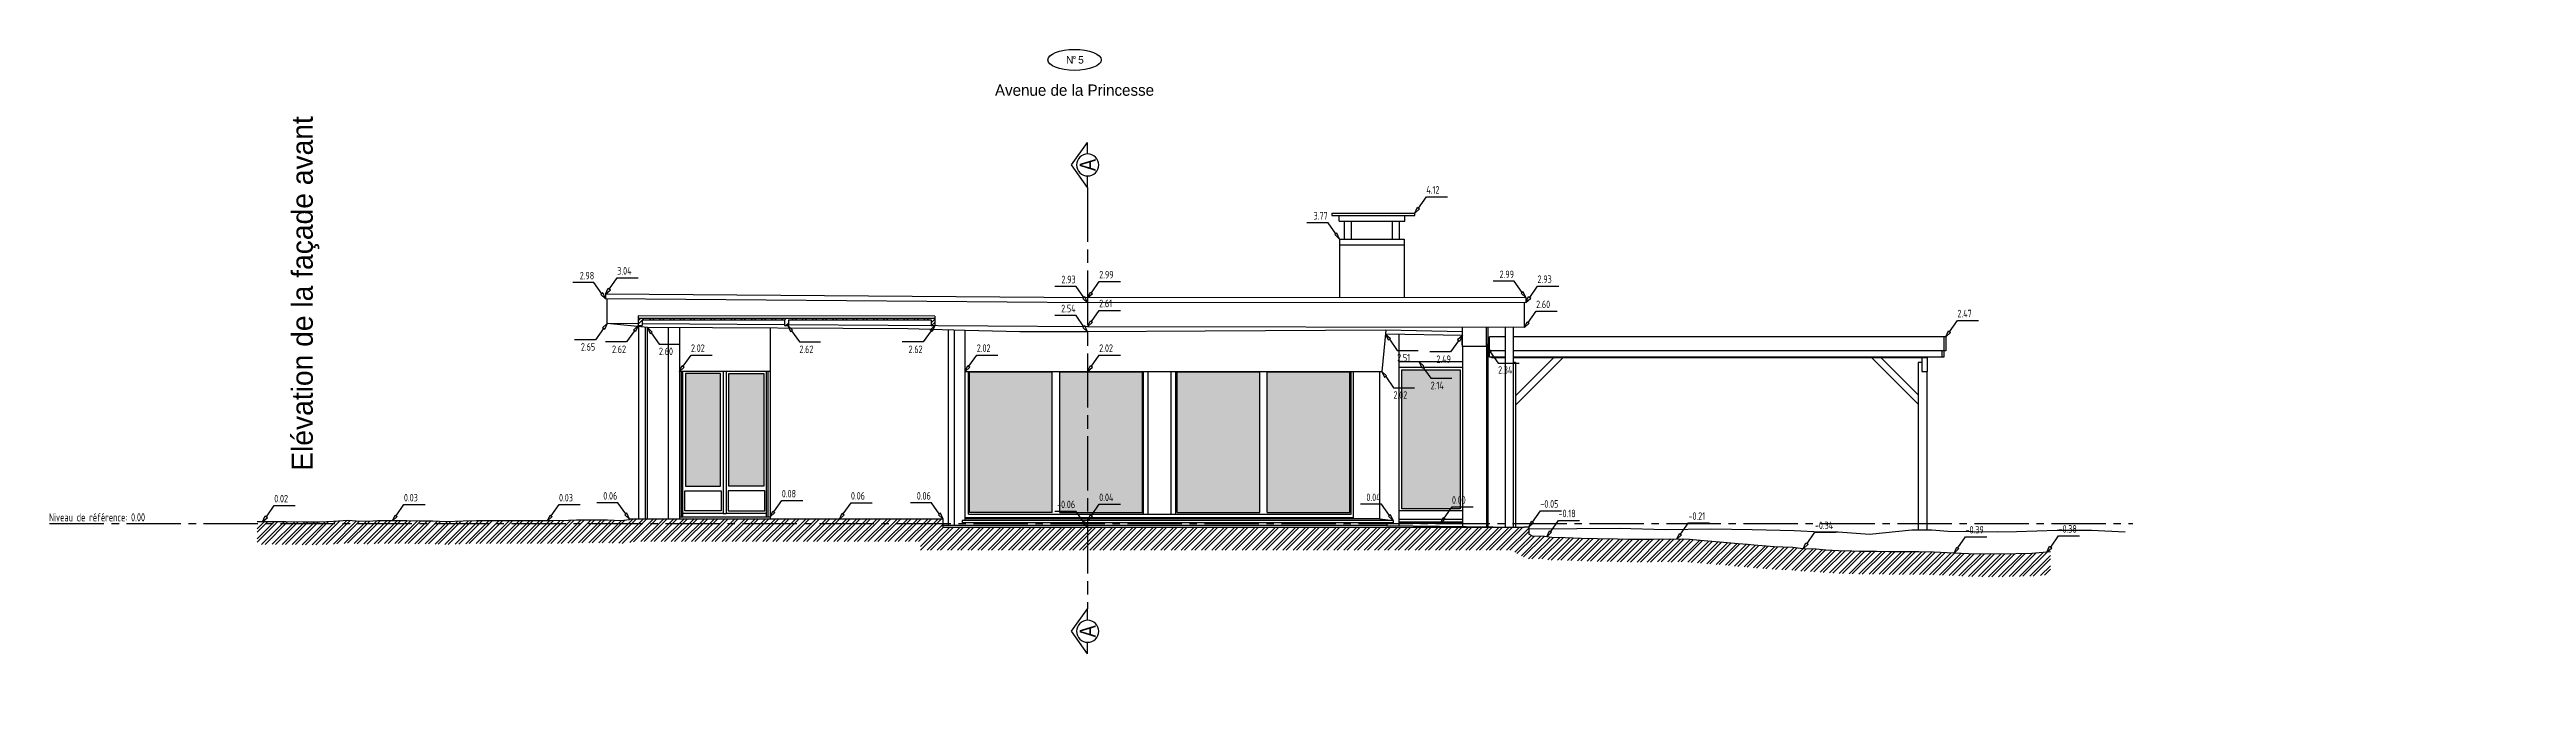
# Model space of a CAD drawing. Header units: metres. Extents: x -173 to 927, y -225 to 260.
# Drawn here: x 674.47 to 707.28, y -2.19 to 6.29 of the extents above; entities that cross this region are included whole.
import ezdxf
from ezdxf.enums import TextEntityAlignment as Align

# ---------------------------------------------------------------- set-up
doc = ezdxf.new("R2010")
doc.units = ezdxf.units.M
doc.header["$LTSCALE"] = 0.01
doc.linetypes.add('ACAD_ISO04W100', pattern=[30, 24, -3, 0, -3])
doc.linetypes.add('ACAD_ISO08W100', pattern=[36, 24, -3, 6, -3])
for name, color, linetype in [('Chassis', 71, 'Continuous'), ('Coupe', 4, 'Continuous'), ('DEP', 170, 'Continuous'), ('Facade', 7, 'Continuous'), ('Hachure fenêtre', 252, 'Continuous'), ('Hachures', 250, 'Continuous'), ('Niveau 0.00', 240, 'ACAD_ISO04W100'), ('Niveaux', 2, 'Continuous'), ('Texte', 7, 'Continuous'), ('Trait de Coupe', 4, 'ACAD_ISO08W100'), ('Vu', 231, 'Continuous')]:
    doc.layers.add(name, color=color, linetype=linetype)
doc.styles.add('Arial', font='arial.ttf')
doc.styles.add('ISO', font='isocp.shx', dxfattribs={"width": 0.8})
doc.styles.add('Legend', font='calibri.ttf')

# ---------------------------------------------------------------- blocks, each defined once
blk = doc.blocks.new('Trait de coupe-fleche')
at = {"layer": 'Trait de Coupe', "linetype": 'Continuous'}
for p, q in [((0, 0.445), (0, 0.598)), ((0.215, 0.299), (0, 0.598)), ((0, 0), (0.215, 0.299)), ((0, 0), (0, 0.153))]:
    blk.add_line(p, q, dxfattribs=at)
blk.add_circle((0, 0.299), 0.146, dxfattribs=at)

msp = doc.modelspace()

# ---------------------------------------------------------------- hatches: boundary and pattern name
at = {"layer": 'Hachure fenêtre'}
h = msp.add_hatch(color=254, dxfattribs=at)
h.dxf.hatch_style = 1
h.set_gradient(color1=(229, 228, 225), one_color=1, tint=1)
h.paths.add_polyline_path([(683.36, 1.987), (682.895, 1.987), (682.895, 0.493), (683.36, 0.493)])
h.paths.add_polyline_path([(683.934, 1.987), (683.469, 1.987), (683.469, 0.493), (683.934, 0.493)])
h = msp.add_hatch(color=254, dxfattribs=at)
h.dxf.hatch_style = 1
h.set_gradient(color1=(229, 228, 225), one_color=1, tint=1)
h.paths.add_polyline_path([(687.754, 2.01), (686.658, 2.01), (686.658, 0.144), (687.754, 0.144)])
h.paths.add_polyline_path([(688.948, 2.01), (687.853, 2.01), (687.853, 0.144), (688.948, 0.144)])
h = msp.add_hatch(color=254, dxfattribs=at)
h.dxf.hatch_style = 1
h.set_gradient(color1=(229, 228, 225), one_color=1, tint=1)
h.paths.add_polyline_path([(690.502, 2.01), (689.406, 2.01), (689.406, 0.144), (690.502, 0.144)])
h.paths.add_polyline_path([(691.696, 2.01), (690.6, 2.01), (690.6, 0.144), (691.696, 0.144)])
h = msp.add_hatch(color=254, dxfattribs=at)
h.dxf.hatch_style = 1
h.set_gradient(color1=(229, 228, 225), one_color=1, tint=1)
h.paths.add_polyline_path([(693.156, 2.038), (692.382, 2.038), (692.382, 0.194), (693.156, 0.194)])
at = {"layer": 'Hachures'}
h = msp.add_hatch(dxfattribs=at)
h.set_pattern_fill('ANSI32', color=256, scale=0.01)
h.paths.add_polyline_path([(916.92, 2.993), (916.939, 2.993), (916.939, 3.057), (916.869, 3.057), (916.869, 3.017), (911.115, 2.991), (910.033, 3.007), (909.671, 3.005), (908.868, 2.994), (907.519, 3.008), (905.693, 3.01), (904.817, 3.01), (904.817, 3.041), (904.747, 3.041), (904.747, 2.978), (904.766, 2.978), (904.766, 2.651), (905.282, 2.571), (905.336, 2.016), (905.456, 2.016), (905.456, 2.07), (905.653, 2.07), (905.653, 2.117), (905.743, 2.117), (905.743, 2.063), (905.763, 2.063), (905.763, 2.58), (907.765, 2.58), (907.765, 0.07), (905.562, 0.07), (905.562, 1.285), (905.727, 1.285), (905.727, 1.3), (905.536, 1.3), (905.536, 1.269), (905.396, 1.269), (905.204, 1.233), (905.204, 1.203), (905.282, 1.203), (905.282, 0.007), (904.623, -0.011), (904.108, 0.037), (903.507, 0.048), (903.036, 0.045), (902.775, 0.062), (901.539, 0.195), (900.597, 0.265), (899.997, 0.288), (899.532, 0.281), (898.556, 0.291), (897.842, 0.282), (897.488, 0.301), (896.83, 0.322), (896.71, 0.317), (896.361, 0.318), (895.749, 0.279), (895.108, 0.325), (895.108, 0.024), (895.748, -0.022), (896.37, 0.018), (896.716, 0.017), (896.832, 0.022), (897.475, 0.001), (897.836, -0.018), (898.556, -0.009), (899.533, -0.019), (899.994, -0.013), (900.581, -0.034), (901.512, -0.103), (902.749, -0.237), (903.027, -0.255), (903.505, -0.252), (904.091, -0.263), (904.613, -0.311), (907.683, -0.23), (916.14, -0.23), (916.14, -0.272), (916.443, -0.352), (916.539, -0.365), (916.795, -0.373), (917.597, -0.368), (918.156, -0.365), (918.755, -0.38), (919.354, -0.401), (919.894, -0.437), (920.182, -0.463), (920.532, -0.473), (920.979, -0.488), (921.372, -0.514), (921.798, -0.513), (922.184, -0.513), (922.77, -0.504), (923.176, -0.497), (923.717, -0.5), (924.36, -0.531), (924.999, -0.529), (925.167, -0.494), (925.317, -0.496), (925.484, -0.449), (925.686, -0.461), (925.867, -0.49), (926.05, -0.563), (926.289, -0.528), (926.595, -0.558), (926.843, -0.533), (927.151, -0.522), (927.151, -0.222), (926.823, -0.233), (926.594, -0.256), (926.282, -0.226), (926.086, -0.254), (925.947, -0.198), (925.718, -0.163), (925.452, -0.147), (925.278, -0.196), (925.139, -0.193), (924.967, -0.229), (924.367, -0.231), (923.725, -0.2), (923.174, -0.197), (922.766, -0.204), (922.181, -0.213), (921.798, -0.213), (921.382, -0.214), (920.993, -0.188), (920.541, -0.174), (920.2, -0.163), (919.918, -0.137), (919.369, -0.101), (918.764, -0.08), (918.158, -0.065), (917.595, -0.068), (916.798, -0.073), (916.565, -0.066), (916.502, -0.057), (916.461, -0.046), (916.478, -0.014), (916.31, 0.07), (916.31, 0.076), (916.32, 0.076), (916.32, 0.118), (916.252, 0.118), (916.252, 0.104), (916.14, 0.104), (916.14, 0.07), (914.948, 0.07), (914.948, 2.58), (915.965, 2.58), (915.965, 2.059), (915.985, 2.059), (915.985, 2.109), (916.074, 2.109), (916.074, 2.07), (916.252, 2.07), (916.252, 2.056), (916.343, 2.056), (916.343, 2.016), (916.363, 2.016), (916.417, 2.571), (916.92, 2.659)])
h.paths.add_polyline_path([(915.965, 2.68), (905.763, 2.68), (905.763, 2.91), (907.518, 2.908), (908.868, 2.894), (909.672, 2.905), (910.032, 2.907), (911.114, 2.891), (915.965, 2.913)], flags=16)
h.paths.add_polyline_path([(914.858, 2.45), (914.858, 0.07), (907.855, 0.07), (907.855, 2.45)], flags=16)
h.paths.add_polyline_path([(854.821, 2.99), (854.84, 2.99), (854.84, 3.053), (854.77, 3.053), (854.77, 2.981), (853.535, 2.959), (850.897, 2.976), (850, 3.002), (847.298, 2.976), (846.35, 2.955), (844.726, 2.951), (842.901, 2.978), (842.901, 2.99), (842.831, 2.99), (842.831, 2.926), (842.836, 2.926), (842.836, 2.609), (844.374, 2.541), (844.444, 2.016), (844.464, 2.016), (844.464, 2.032), (844.559, 2.032), (844.559, 2.073), (844.747, 2.073), (844.747, 2.114), (844.835, 2.114), (844.835, 2.053), (844.855, 2.053), (844.855, 2.45), (849.253, 2.45), (849.253, 0.07), (844.689, 0.07), (844.689, 0.098), (844.559, 0.098), (844.559, 0.12), (844.521, 0.12), (844.521, 0.078), (844.528, 0.078), (844.528, 0.06), (844.316, 0.036), (844.316, 0.006), (844.379, 0.006), (844.379, -0.027), (842.557, -0.062), (842.557, -0.055), (842.497, -0.055), (842.497, -0.087), (842.368, -0.102), (842.227, -0.102), (841.979, -0.1), (841.667, -0.096), (841.152, -0.106), (840.8, -0.116), (840.511, -0.132), (840.208, -0.143), (839.816, -0.166), (839.324, -0.184), (838.753, -0.191), (838.495, -0.201), (837.974, -0.227), (837.454, -0.262), (837.115, -0.307), (836.256, -0.44), (835.908, -0.487), (835.509, -0.517), (834.922, -0.532), (834.634, -0.561), (834.165, -0.546), (833.855, -0.551), (833.359, -0.596), (833.002, -0.613), (832.122, -0.675), (831.662, -0.703), (831.262, -0.717), (830.708, -0.76), (830.142, -0.803), (829.587, -0.829), (828.994, -0.868), (828.493, -0.874), (828.003, -0.889), (827.176, -0.925), (826.549, -1.009), (825.917, -1.07), (825.001, -1.184), (823.821, -1.251), (823.241, -1.269), (822.606, -1.31), (822.053, -1.382), (821.215, -1.362), (819.375, -1.392), (819.009, -1.4), (818.154, -1.474), (817.174, -1.607), (816.588, -1.705), (816.091, -1.746), (814.094, -1.84), (810.444, -1.891), (810.444, -2.191), (814.103, -2.14), (816.111, -2.045), (816.625, -2.003), (817.219, -1.904), (818.187, -1.773), (819.026, -1.7), (819.381, -1.692), (821.214, -1.662), (822.069, -1.683), (822.636, -1.608), (823.255, -1.568), (823.834, -1.551), (825.028, -1.483), (825.95, -1.368), (826.583, -1.307), (827.202, -1.224), (828.014, -1.188), (828.499, -1.174), (829.005, -1.168), (829.604, -1.129), (830.161, -1.103), (830.731, -1.059), (831.279, -1.017), (831.676, -1.002), (832.142, -0.975), (833.019, -0.912), (833.38, -0.896), (833.871, -0.851), (834.163, -0.846), (834.645, -0.861), (834.941, -0.832), (835.524, -0.817), (835.94, -0.785), (836.299, -0.737), (837.158, -0.604), (837.484, -0.56), (837.991, -0.526), (838.508, -0.501), (838.761, -0.491), (839.332, -0.484), (839.831, -0.465), (840.222, -0.443), (840.525, -0.432), (840.813, -0.415), (841.159, -0.406), (841.668, -0.396), (841.976, -0.4), (842.226, -0.402), (842.385, -0.402), (842.771, -0.358), (849.506, -0.23), (854.067, -0.23), (854.067, -0.286), (854.98, -0.255), (855.371, -0.224), (855.594, -0.22), (855.906, -0.211), (856.37, -0.19), (856.585, -0.179), (856.907, -0.169), (857.084, -0.165), (857.418, -0.17), (857.945, -0.167), (857.945, -0.1), (858.257, -0.105), (858.657, -0.095), (858.965, -0.057), (859.275, -0.003), (859.547, 0.04), (859.722, 0.046), (860.425, 0.09), (860.591, 0.111), (861.348, 0.113), (861.633, 0.11), (862.178, 0.064), (862.475, 0.078), (862.543, 0.09), (862.776, 0.081), (862.947, 0.11), (863.05, 0.133), (863.201, 0.123), (863.31, 0.174), (863.588, 0.2), (863.876, 0.222), (864.031, 0.253), (864.216, 0.253), (864.603, 0.268), (864.863, 0.278), (865.104, 0.293), (865.195, 0.308), (865.479, 0.29), (865.739, 0.251), (865.95, 0.216), (866.298, 0.089), (866.67, 0.032), (866.875, 0.038), (867.138, 0.055), (867.3, 0.077), (867.57, 0.117), (867.67, 0.173), (867.781, 0.2), (867.937, 0.216), (868.193, 0.271), (868.436, 0.317), (868.444, 0.331), (868.525, 0.336), (868.747, 0.373), (869.017, 0.402), (869.197, 0.407), (869.406, 0.405), (869.756, 0.368), (870.171, 0.219), (870.474, 0.165), (870.772, 0.113), (871.256, 0.075), (871.8, 0.129), (872.087, 0.22), (872.277, 0.261), (872.881, 0.353), (873.085, 0.405), (873.297, 0.405), (873.492, 0.35), (874.055, 0.312), (874.295, 0.29), (874.612, 0.202), (874.945, 0.108), (875.223, 0.029), (875.408, 0.004), (875.676, 0.018), (875.841, 0.043), (876.033, 0.127), (876.125, 0.215), (876.151, 0.229), (876.337, 0.275), (876.418, 0.297), (876.526, 0.297), (876.665, 0.297), (876.941, 0.327), (877.037, 0.344), (877.267, 0.345), (877.493, 0.345), (877.921, 0.324), (878.334, 0.29), (878.62, 0.266), (878.792, 0.278), (878.937, 0.297), (879.109, 0.297), (879.22, 0.312), (879.396, 0.336), (879.531, 0.338), (879.674, 0.34), (879.79, 0.325), (880.022, 0.268), (880.022, 0.577), (879.846, 0.62), (879.691, 0.641), (879.526, 0.638), (879.373, 0.635), (879.18, 0.609), (879.088, 0.597), (878.918, 0.597), (878.762, 0.577), (878.621, 0.567), (878.359, 0.589), (877.94, 0.624), (877.5, 0.645), (877.266, 0.645), (877.01, 0.644), (876.898, 0.624), (876.649, 0.597), (876.526, 0.597), (876.377, 0.597), (876.261, 0.565), (876.042, 0.511), (875.947, 0.46), (875.864, 0.381), (875.757, 0.334), (875.646, 0.317), (875.42, 0.305), (875.284, 0.324), (875.026, 0.396), (874.693, 0.491), (874.349, 0.587), (874.078, 0.611), (873.544, 0.647), (873.339, 0.705), (873.047, 0.705), (872.821, 0.647), (872.223, 0.557), (872.01, 0.511), (871.739, 0.424), (871.253, 0.377), (870.809, 0.411), (870.526, 0.46), (870.249, 0.51), (869.823, 0.663), (869.423, 0.704), (869.195, 0.707), (868.997, 0.702), (868.706, 0.67), (868.491, 0.634), (868.266, 0.62), (868.246, 0.586), (868.134, 0.565), (867.89, 0.513), (867.73, 0.496), (867.559, 0.455), (867.472, 0.405), (867.258, 0.374), (867.108, 0.354), (866.861, 0.338), (866.688, 0.333), (866.373, 0.381), (866.027, 0.508), (865.785, 0.547), (865.512, 0.588), (865.179, 0.61), (865.07, 0.591), (864.848, 0.578), (864.592, 0.568), (864.21, 0.553), (864.001, 0.553), (863.835, 0.519), (863.563, 0.499), (863.262, 0.471), (863.206, 0.456), (863.144, 0.428), (863.076, 0.432), (863.026, 0.436), (862.889, 0.404), (862.757, 0.382), (862.522, 0.391), (862.442, 0.377), (862.184, 0.365), (861.647, 0.41), (861.349, 0.413), (860.572, 0.411), (860.397, 0.389), (859.707, 0.346), (859.518, 0.339), (859.226, 0.293), (858.922, 0.24), (858.635, 0.205), (858.256, 0.195), (857.951, 0.2), (857.673, 0.209), (857.673, 0.268), (857.645, 0.268), (857.645, 0.132), (857.419, 0.13), (857.083, 0.135), (856.899, 0.131), (856.573, 0.121), (856.355, 0.11), (855.895, 0.089), (855.588, 0.08), (855.357, 0.076), (854.963, 0.044), (854.39, 0.025), (854.39, 0.039), (854.214, 0.087), (854.067, 0.087), (854.067, 0.07), (850.415, 0.07), (850.415, 2.58), (853.851, 2.58), (853.851, 2.07), (853.876, 2.07), (853.876, 2.119), (853.962, 2.119), (853.962, 2.07), (854.147, 2.07), (854.147, 2.051), (854.237, 2.051), (854.237, 2.011), (854.257, 2.011), (854.311, 2.567), (854.821, 2.655)])
h.paths.add_polyline_path([(844.855, 2.68), (844.855, 2.83), (853.851, 2.83), (853.851, 2.68)], flags=16)
h.paths.add_polyline_path([(849.343, 2.58), (850.325, 2.58), (850.325, 0.07), (849.343, 0.07)], flags=16)
h.paths.add_polyline_path([(801.069, -0.232), (800.517, -0.153), (799.98, -0.096), (799.98, 0.05), (799.728, 0.05), (799.728, -0.142), (797.421, -0.142), (797.421, -0.125, 1.169072), (797.421, -0.056), (797.421, 0), (797.362, 0), (797.362, 0.149), (794.491, 0.149), (794.491, 0.044), (794.297, 0.042), (794.039, 0.042), (793.761, 0.048), (793.551, 0.052), (793.226, 0.058), (792.964, 0.055), (792.5, 0.04), (792.056, 0.032), (791.477, 0.031), (791.056, 0.031), (790.792, 0.024), (790.375, 0.005), (789.756, -0.011), (789.429, -0.008), (789.001, -0.004), (788.777, -0.008), (788.422, -0.006), (788.043, 0.007), (787.682, 0.01), (787.436, -0.005), (787.191, 0.008), (786.888, 0.032), (785.961, 0.032), (785.216, 0.039), (784.766, 0.039), (784.523, 0.044), (784.202, 0.056), (783.628, 0.08), (783.064, 0.078), (782.226, 0.117), (781.681, 0.112), (780.546, 0.143), (779.868, 0.162), (779.522, 0.254), (778.853, 0.406), (778.272, 0.457), (777.533, 0.473), (776.251, 0.471), (775.285, 0.584), (774.464, 0.674), (774.464, 0.372), (775.251, 0.286), (776.234, 0.171), (777.53, 0.173), (778.256, 0.158), (778.806, 0.109), (779.45, -0.037), (779.825, -0.137), (780.538, -0.156), (781.678, -0.188), (782.221, -0.184), (783.058, -0.222), (783.623, -0.22), (784.19, -0.244), (784.515, -0.256), (784.763, -0.261), (785.215, -0.261), (785.96, -0.268), (786.876, -0.268), (787.17, -0.291), (787.437, -0.306), (787.69, -0.29), (788.037, -0.293), (788.416, -0.306), (788.779, -0.308), (789.003, -0.304), (789.426, -0.308), (789.759, -0.311), (790.385, -0.295), (790.802, -0.276), (791.06, -0.269), (791.478, -0.269), (792.058, -0.268), (792.508, -0.26), (792.971, -0.245), (793.225, -0.242), (793.545, -0.248), (793.755, -0.252), (794.036, -0.258), (794.298, -0.258), (794.791, -0.252), (794.791, -0.151), (797.062, -0.151), (797.062, -0.442), (799.948, -0.442), (799.948, -0.394), (800.479, -0.451), (801.021, -0.529), (801.602, -0.631), (801.686, -0.651), (801.814, -0.669), (801.945, -0.679), (802.019, -0.685), (802.231, -0.707), (802.48, -0.715), (802.76, -0.706), (802.76, -0.406), (802.481, -0.415), (802.252, -0.407), (802.046, -0.386), (801.967, -0.38), (801.847, -0.371), (801.742, -0.356), (801.663, -0.338)])
h.paths.add_polyline_path([(765.152, 0.173), (764.795, 0.153), (764.155, 0.127), (763.613, 0.11), (763.028, 0.085), (762.412, 0.058), (762.027, 0.039), (761.476, 0.019), (761.011, 0.004), (760.454, -0.02), (759.904, -0.031), (759.526, -0.049), (759.149, -0.078), (758.92, -0.083), (758.631, -0.086), (758.441, -0.08), (758.191, -0.071), (757.837, -0.068), (757.468, -0.067), (757.261, -0.061), (756.986, -0.066), (756.508, -0.07), (756.127, -0.076), (755.721, -0.091), (755.41, -0.102), (755.105, -0.105), (754.573, -0.112), (754.123, -0.123), (753.561, -0.138), (752.937, -0.147), (752.452, -0.164), (752.184, -0.16), (751.504, -0.16), (750.989, -0.158), (750.479, -0.169), (749.922, -0.196), (749.51, -0.196), (749.081, -0.198), (748.745, -0.201), (748.45, -0.216), (747.935, -0.26), (747.827, -0.26), (747.285, -0.285), (746.734, -0.303), (746.506, -0.32), (746.506, -0.621), (746.751, -0.602), (747.297, -0.585), (747.834, -0.56), (747.948, -0.56), (748.47, -0.515), (748.754, -0.501), (749.083, -0.498), (749.511, -0.496), (749.929, -0.496), (750.489, -0.469), (750.991, -0.458), (751.504, -0.46), (752.182, -0.46), (752.455, -0.464), (752.945, -0.447), (753.568, -0.437), (754.131, -0.423), (754.578, -0.412), (755.109, -0.405), (755.417, -0.402), (755.732, -0.391), (756.135, -0.376), (756.511, -0.37), (756.99, -0.366), (757.26, -0.361), (757.463, -0.367), (757.835, -0.368), (758.184, -0.371), (758.431, -0.38), (758.628, -0.386), (758.925, -0.383), (759.164, -0.377), (759.545, -0.349), (759.915, -0.331), (760.463, -0.32), (761.022, -0.295), (761.486, -0.281), (762.04, -0.26), (762.425, -0.242), (763.041, -0.215), (763.624, -0.189), (764.166, -0.172), (764.81, -0.146), (765.152, -0.127)])
h.paths.add_polyline_path([(762.627, 2.064), (762.539, 2.064), (762.539, 1.945), (762.627, 1.945)])
h.paths.add_polyline_path([(763.136, 2.362), (763.194, 2.36), (763.194, 2.38), (762.147, 2.416), (758.081, 2.416), (758.081, 2.474), (758.056, 2.474), (758.056, 2.288), (758.104, 2.288), (758.104, 2.204), (758.117, 2.204), (758.117, 2.196), (758.187, 2.196), (758.187, 2.396), (759.108, 2.396), (759.108, 2.196), (759.168, 2.196), (759.168, 2.396), (760.09, 2.396), (760.09, 2.196), (760.15, 2.196), (760.15, 2.396), (761.091, 2.396), (761.091, 2.196), (761.151, 2.196), (761.151, 2.396), (762.086, 2.396), (762.086, 2.196), (762.146, 2.196), (762.146, 2.396), (763.066, 2.364), (763.066, 2.164), (763.136, 2.164), (763.136, 2.263), (763.149, 2.263, 0.853666), (763.221, 2.263), (763.231, 2.263, 1), (763.231, 2.274), (763.136, 2.274)])
h.paths.add_polyline_path([(758.757, 2.107), (758.67, 2.107), (758.67, 1.987), (758.757, 1.987)])
h.paths.add_polyline_path([(722.669, -0.248), (723.188, -0.234), (723.425, -0.211), (723.559, -0.207), (724.172, -0.201), (724.407, -0.2), (724.686, -0.19), (724.867, -0.196), (725.184, -0.203), (725.524, -0.204), (725.802, -0.204), (726.163, -0.207), (726.45, -0.202), (726.767, -0.211), (726.998, -0.204), (727.326, -0.196), (727.621, -0.203), (727.94, -0.209), (728.242, -0.214), (728.558, -0.207), (728.887, -0.202), (729.34, -0.199), (729.715, -0.197), (730.028, -0.197), (730.282, -0.192), (730.605, -0.19), (731.061, -0.185), (731.548, -0.179), (732.714, -0.162), (733.042, -0.15), (733.336, -0.131), (733.566, -0.131), (733.804, -0.126), (734.066, -0.107), (734.551, 0.029), (734.93, 0.055), (735.228, 0.055), (735.785, 0.093), (736.145, 0.147), (736.618, 0.242), (736.727, 0.303), (736.853, 0.348), (737.027, 0.381), (737.027, 0.686), (736.775, 0.639), (736.602, 0.577), (736.512, 0.526), (736.094, 0.443), (735.752, 0.392), (735.218, 0.355), (734.92, 0.355), (734.5, 0.326), (734.014, 0.19), (733.79, 0.173), (733.563, 0.169), (733.327, 0.169), (733.027, 0.149), (732.707, 0.138), (731.544, 0.121), (731.057, 0.115), (730.602, 0.11), (730.279, 0.108), (730.025, 0.103), (729.714, 0.103), (729.338, 0.101), (728.884, 0.098), (728.553, 0.093), (728.241, 0.086), (727.945, 0.091), (727.627, 0.097), (727.325, 0.104), (726.99, 0.096), (726.767, 0.089), (726.452, 0.098), (726.162, 0.093), (725.803, 0.096), (725.525, 0.096), (725.188, 0.097), (724.875, 0.104), (724.686, 0.11), (724.401, 0.1), (724.17, 0.099), (723.553, 0.093), (723.405, 0.088), (723.169, 0.066), (722.653, 0.051), (722.425, 0.033), (722.117, 0.038), (721.751, 0.028), (721.534, 0.02), (721.323, 0.018), (721.188, 0.036), (721.104, 0.031), (720.957, 0.018), (720.689, 0.009), (720.538, 0.032), (720.463, 0.067), (720.216, 0.078), (719.706, 0.095), (718.925, 0.101), (718.393, 0.103), (717.935, 0.096), (717.433, 0.096), (716.886, 0.086), (716.381, 0.091), (715.753, 0.096), (714.893, 0.113), (713.952, 0.124), (712.793, 0.115), (712.302, 0.116), (712.246, 0.094), (712.209, 0.089), (712.123, 0.095), (711.935, 0.119), (711.247, 0.129), (711.247, -0.171), (711.913, -0.181), (712.094, -0.204), (712.219, -0.212), (712.321, -0.198), (712.358, -0.184), (712.794, -0.185), (713.951, -0.176), (714.888, -0.187), (715.748, -0.204), (716.379, -0.209), (716.887, -0.214), (717.436, -0.204), (717.937, -0.204), (718.394, -0.197), (718.923, -0.199), (719.7, -0.205), (720.204, -0.221), (720.39, -0.23), (720.449, -0.258), (720.671, -0.292), (720.975, -0.281), (721.125, -0.269), (721.177, -0.266), (721.304, -0.283), (721.541, -0.28), (721.76, -0.272), (722.119, -0.263), (722.435, -0.267)])
h.paths.add_polyline_path([(694.973, -0.205), (694.76, -0.199), (694.55, -0.192), (694.373, -0.186), (694.306, -0.178), (694.245, -0.172), (694.123, -0.173), (694.066, -0.143), (694.066, -0.051), (694.006, -0.051), (694.006, -0.057), (686.307, -0.057), (686.307, 0.057), (682.154, 0.057), (682.154, 0.048), (682.036, 0.034), (681.861, 0.041), (681.655, 0.041), (681.533, 0.042), (681.45, 0.041), (681.343, 0.036), (681.113, 0.032), (680.916, 0.033), (680.698, 0.034), (680.398, 0.034), (680.125, 0.034), (679.949, 0.029), (679.724, 0.019), (679.547, 0.028), (679.38, 0.028), (679.202, 0.032), (679.011, 0.032), (678.815, 0.032), (678.689, 0.024), (678.531, 0.03), (678.425, 0.036), (678.233, 0.026), (678.049, 0.017), (677.838, 0.016), (677.598, 0.019), (677.402, 0.022), (677.219, 0.018), (677.219, -0.282), (677.403, -0.278), (677.593, -0.281), (677.837, -0.284), (678.058, -0.283), (678.249, -0.273), (678.424, -0.264), (678.517, -0.27), (678.694, -0.276), (678.824, -0.268), (679.011, -0.268), (679.199, -0.268), (679.377, -0.272), (679.538, -0.272), (679.723, -0.282), (679.96, -0.271), (680.128, -0.266), (680.398, -0.266), (680.697, -0.266), (680.914, -0.267), (681.115, -0.268), (681.352, -0.264), (681.46, -0.259), (681.534, -0.258), (681.653, -0.259), (681.855, -0.259), (682.048, -0.266), (682.241, -0.243), (686.007, -0.243), (686.007, -0.357), (693.826, -0.357), (694.052, -0.473), (694.232, -0.472), (694.272, -0.476), (694.348, -0.486), (694.54, -0.492), (694.751, -0.498), (694.966, -0.505), (695.235, -0.509), (695.392, -0.513), (695.49, -0.515), (695.609, -0.515), (695.726, -0.515), (695.823, -0.51), (695.944, -0.513), (696.103, -0.512), (696.176, -0.515), (696.264, -0.521), (696.411, -0.534), (696.618, -0.55), (696.813, -0.571), (696.936, -0.58), (697.023, -0.589), (697.135, -0.597), (697.296, -0.609), (697.416, -0.616), (697.545, -0.621), (697.68, -0.635), (697.856, -0.643), (697.981, -0.653), (698.156, -0.664), (698.336, -0.671), (698.442, -0.674), (698.672, -0.675), (698.834, -0.677), (698.997, -0.678), (699.228, -0.678), (699.419, -0.682), (699.684, -0.693), (699.879, -0.705), (700.218, -0.71), (700.522, -0.704), (700.745, -0.7), (700.976, -0.679), (700.976, -0.378), (700.728, -0.4), (700.516, -0.404), (700.217, -0.41), (699.89, -0.405), (699.699, -0.394), (699.429, -0.383), (699.231, -0.378), (698.998, -0.378), (698.836, -0.377), (698.674, -0.375), (698.447, -0.374), (698.346, -0.371), (698.171, -0.364), (698.002, -0.354), (697.875, -0.344), (697.702, -0.336), (697.566, -0.322), (697.431, -0.316), (697.316, -0.31), (697.157, -0.298), (697.049, -0.29), (696.962, -0.281), (696.84, -0.272), (696.645, -0.252), (696.436, -0.235), (696.288, -0.222), (696.193, -0.215), (696.108, -0.212), (695.946, -0.213), (695.819, -0.21), (695.719, -0.215), (695.609, -0.215), (695.493, -0.215), (695.399, -0.213), (695.241, -0.209)])
h.paths.add_polyline_path([(686.198, 2.722), (682.269, 2.722), (682.269, 2.623), (682.319, 2.623), (682.319, 2.702), (684.208, 2.702), (684.208, 2.623), (684.258, 2.623), (684.258, 2.702), (686.148, 2.702), (686.148, 2.623), (686.198, 2.623)])

# ---------------------------------------------------------------- linework, layer by layer
at = {"layer": 'Chassis'}
for p, q in [((682.842, 0.085), (682.842, 2.016)), ((682.861, 0.085), (682.861, 2.016)), ((683.395, 2.016), (683.395, 0.128)), ((683.435, 2.016), (683.435, 0.128)), ((683.968, 0.085), (683.968, 2.016)), ((683.988, 0.085), (683.988, 2.016)), ((686.644, 0.12), (686.644, 2.016)), ((686.658, 0.144), (686.658, 2.01)), ((686.658, 2.01), (687.754, 2.01)), ((687.754, 0.144), (687.754, 2.01)), ((687.853, 0.144), (687.853, 2.01)), ((687.853, 2.01), (688.948, 2.01)), ((688.948, 0.144), (688.948, 2.01)), ((688.963, 0.12), (688.963, 2.016)), ((689.024, 0.12), (689.024, 2.016)), ((689.33, 0.12), (689.33, 2.016)), ((689.391, 0.12), (689.391, 2.016)), ((689.406, 0.144), (689.406, 2.01)), ((689.406, 2.01), (690.502, 2.01)), ((690.502, 0.144), (690.502, 2.01)), ((690.6, 0.144), (690.6, 2.01)), ((690.6, 2.01), (691.696, 2.01)), ((691.696, 0.144), (691.696, 2.01)), ((691.711, 0.12), (691.711, 2.016)), ((691.745, 0.06), (691.745, 2.016)), ((692.091, 0.06), (692.091, 2.016)), ((692.345, 2.073), (693.188, 2.073)), ((682.861, 0.136), (683.395, 0.136)), ((683.435, 0.128), (683.395, 0.128)), ((683.435, 0.136), (683.968, 0.136)), ((686.599, 0.078), (691.745, 0.078)), ((686.644, 0.12), (691.711, 0.12)), ((687.754, 0.144), (686.658, 0.144)), ((687.853, 0.144), (688.948, 0.144)), ((689.406, 0.144), (690.502, 0.144)), ((690.6, 0.144), (691.696, 0.144)), ((692.345, 0.172), (693.188, 0.172))]:
    msp.add_line(p, q, dxfattribs=at)
for points in [[(683.36, 1.987), (682.895, 1.987), (682.895, 0.493), (683.36, 0.493)], [(683.469, 1.987), (683.934, 1.987), (683.934, 0.493), (683.469, 0.493)], [(692.382, 2.038), (693.156, 2.038), (693.156, 0.194), (692.382, 0.194)], [(682.885, 0.433), (683.368, 0.433), (683.368, 0.168), (682.885, 0.168)], [(683.944, 0.433), (683.461, 0.433), (683.461, 0.168), (683.944, 0.168)]]:
    msp.add_lwpolyline(points, close=True, dxfattribs=at)
at = {"layer": 'Coupe'}
for p, q in [((682.269, 2.722), (682.269, 2.623)), ((682.269, 2.722), (686.198, 2.722)), ((682.319, 2.702), (682.319, 2.623)), ((682.319, 2.702), (684.208, 2.702)), ((684.208, 2.702), (684.208, 2.623)), ((684.258, 2.702), (686.148, 2.702)), ((684.258, 2.702), (684.258, 2.623)), ((686.148, 2.702), (686.148, 2.623)), ((686.198, 2.722), (686.198, 2.623)), ((682.269, 2.623), (682.319, 2.623)), ((684.208, 2.623), (684.258, 2.623)), ((686.148, 2.623), (686.198, 2.623)), ((682.154, 0.057), (682.154, 0.048)), ((686.307, 0.057), (682.154, 0.057)), ((686.307, -0.057), (686.307, 0.057)), ((694.006, -0.057), (686.307, -0.057)), ((694.006, -0.051), (694.006, -0.057)), ((694.066, -0.051), (694.006, -0.051)), ((694.066, -0.051), (694.066, -0.143))]:
    msp.add_line(p, q, dxfattribs=at)
at = {"layer": 'Coupe', "flags": 128}
for points in [[(682.154, 0.048), (682.036, 0.034), (681.861, 0.041), (681.655, 0.041), (681.533, 0.042), (681.45, 0.041), (681.343, 0.036), (681.113, 0.032), (680.916, 0.033), (680.698, 0.034), (680.398, 0.034), (680.125, 0.034), (679.949, 0.029), (679.724, 0.019), (679.547, 0.028), (679.38, 0.028), (679.202, 0.032), (679.011, 0.032), (678.815, 0.032), (678.689, 0.024), (678.531, 0.03), (678.425, 0.036), (678.233, 0.026), (678.049, 0.017), (677.838, 0.016), (677.598, 0.019), (677.402, 0.022), (677.219, 0.018)], [(700.976, -0.378), (700.728, -0.4), (700.516, -0.404), (700.217, -0.41), (699.89, -0.405), (699.699, -0.394), (699.429, -0.383), (699.231, -0.378), (698.998, -0.378), (698.836, -0.377), (698.674, -0.375), (698.447, -0.374), (698.346, -0.371), (698.171, -0.364), (698.002, -0.354), (697.875, -0.344), (697.702, -0.336), (697.566, -0.322), (697.431, -0.316), (697.316, -0.31), (697.157, -0.298), (697.049, -0.29), (696.962, -0.281), (696.84, -0.272), (696.645, -0.252), (696.436, -0.235), (696.288, -0.222), (696.193, -0.215), (696.108, -0.212), (695.946, -0.213), (695.819, -0.21), (695.719, -0.215), (695.609, -0.215), (695.493, -0.215), (695.399, -0.213), (695.241, -0.209), (694.973, -0.205), (694.76, -0.199), (694.55, -0.192), (694.373, -0.186), (694.306, -0.178), (694.245, -0.172), (694.123, -0.173), (694.065, -0.143)]]:
    msp.add_lwpolyline(points, dxfattribs=at)
at = {"layer": 'DEP'}
for p, q in [((682.271, 2.608), (682.271, 0.057)), ((682.361, 2.599), (682.361, 0.057)), ((686.373, 2.566), (686.373, -0.027)), ((686.453, 2.564), (686.453, -0.027))]:
    msp.add_line(p, q, dxfattribs=at)
at = {"layer": 'Facade'}
for p, q in [((691.458, 4.115), (691.458, 4.083)), ((691.458, 4.115), (692.556, 4.115)), ((691.458, 4.083), (692.556, 4.083)), ((691.554, 4.008), (691.554, 4.083)), ((691.554, 4.008), (692.423, 4.008)), ((691.625, 3.771), (691.625, 4.008)), ((691.717, 3.771), (691.717, 4.008)), ((692.26, 3.771), (692.26, 4.008)), ((692.352, 3.771), (692.352, 4.008)), ((692.423, 4.008), (692.423, 4.083)), ((692.556, 4.083), (692.556, 4.115)), ((691.56, 3.771), (691.56, 2.993)), ((691.56, 3.771), (692.417, 3.771)), ((691.56, 3.694), (692.417, 3.694)), ((692.417, 3.771), (692.417, 2.993)), ((681.836, 3.041), (681.836, 2.978)), ((681.855, 2.651), (681.855, 2.977)), ((694.029, 2.994), (694.029, 2.93)), ((682.39, 2.596), (681.855, 2.651)), ((694.01, 2.597), (694.01, 2.931)), ((682.39, 0.057), (682.39, 2.596)), ((685.842, 2.58), (682.39, 2.596)), ((682.67, 0.057), (682.67, 2.594)), ((682.813, 2.594), (682.813, 0.057)), ((684.016, 2.588), (684.016, 0.057)), ((686.599, 2.56), (685.842, 2.58)), ((686.599, 0.036), (686.599, 2.56)), ((692.174, 2.561), (692.12, 2.016)), ((693.186, 2.491), (692.169, 2.511)), ((693.186, 2.541), (692.174, 2.561)), ((693.186, 2.344), (693.186, 2.598)), ((693.505, 2.344), (693.186, 2.344)), ((693.188, 2.344), (693.188, -0.042)), ((693.505, 2.344), (693.505, 2.598)), ((693.505, 2.344), (693.524, 2.382)), ((693.507, 2.348), (693.507, -0.046)), ((693.755, 2.597), (693.755, -0.049)), ((693.86, 2.597), (693.86, -0.049)), ((684.016, 2.016), (682.813, 2.016)), ((686.599, 2.016), (692.12, 2.016)), ((682.813, 0.085), (684.016, 0.085)), ((692.269, 0.036), (686.558, 0.036)), ((686.558, 0.036), (686.558, 0.006)), ((692.269, 0.006), (686.558, 0.006)), ((692.091, 0.06), (686.599, 0.06)), ((692.091, 0.06), (692.269, 0.036)), ((692.184, 0.006), (692.184, -0.028)), ((692.269, 0.036), (692.269, 0.006)), ((692.184, -0.028), (686.307, -0.027))]:
    msp.add_line(p, q, dxfattribs=at)
at = {"layer": 'Facade', "color": 8}
for p, q in [((692.345, 2.508), (692.345, -0.03)), ((693.183, 2.368), (693.183, 2.491)), ((693.183, 2.368), (693.186, 2.368)), ((693.517, 2.368), (693.524, 2.368)), ((693.524, 2.598), (693.524, -0.046)), ((693.188, 2.142), (692.345, 2.142)), ((692.345, 0.054), (693.188, 0.054)), ((693.188, 0.015), (692.345, 0.015)), ((693.188, 0), (692.345, 0))]:
    msp.add_line(p, q, dxfattribs=at)
at = {"layer": 'Facade', "flags": 128}
for points in [[(694.029, 2.994), (688.222, 2.99), (681.836, 3.041)], [(694.029, 2.93), (688.222, 2.926), (681.836, 2.978)], [(682.269, 2.648), (681.855, 2.651)], [(684.208, 2.635), (682.319, 2.648)], [(694.01, 2.597), (688.222, 2.609), (684.258, 2.635)], [(692.184, -0.028), (692.881, -0.038), (693.592, -0.047), (694.006, -0.051)]]:
    msp.add_lwpolyline(points, dxfattribs=at)
at = {"layer": 'Facade'}
msp.add_lwpolyline([(692.174, 2.561), (689.777, 2.549), (688.222, 2.541), (687.322, 2.541), (686.599, 2.56)], dxfattribs=at)
at = {"layer": 'Niveau 0.00', "ltscale": 3}
msp.add_line((674.47, 0), (702.066, 0), dxfattribs=at)
at = {"layer": 'Niveaux'}
for p, q in [((692.605, 4.183), (692.71, 4.332)), ((692.71, 4.332), (692.989, 4.332)), ((691.406, 3.988), (691.127, 3.988)), ((691.51, 3.839), (691.406, 3.988)), ((692.556, 4.115), (692.591, 4.193)), ((692.556, 4.115), (692.618, 4.174)), ((692.591, 4.193), (692.618, 4.174)), ((691.524, 3.849), (691.497, 3.83)), ((691.56, 3.771), (691.497, 3.83)), ((691.56, 3.771), (691.524, 3.849)), ((681.682, 3.194), (681.403, 3.194)), ((681.787, 3.045), (681.682, 3.194)), ((681.801, 3.056), (681.774, 3.036)), ((681.836, 2.978), (681.774, 3.036)), ((681.836, 2.978), (681.801, 3.056)), ((681.836, 3.041), (681.872, 3.119)), ((681.836, 3.041), (681.899, 3.1)), ((681.872, 3.119), (681.899, 3.1)), ((681.886, 3.109), (681.991, 3.258)), ((681.991, 3.258), (682.269, 3.258)), ((688.068, 3.143), (687.789, 3.143)), ((688.172, 2.994), (688.068, 3.143)), ((688.186, 3.004), (688.159, 2.985)), ((688.222, 2.926), (688.159, 2.985)), ((688.222, 2.926), (688.186, 3.004)), ((688.222, 2.99), (688.258, 3.068)), ((688.222, 2.99), (688.285, 3.049)), ((688.258, 3.068), (688.285, 3.049)), ((688.272, 3.058), (688.376, 3.207)), ((688.376, 3.207), (688.655, 3.207)), ((693.874, 3.211), (693.596, 3.211)), ((693.979, 3.062), (693.874, 3.211)), ((693.993, 3.072), (693.966, 3.053)), ((694.029, 2.994), (693.966, 3.053)), ((694.029, 2.994), (693.993, 3.072)), ((694.029, 2.93), (694.064, 3.008)), ((694.029, 2.93), (694.091, 2.989)), ((694.064, 3.008), (694.091, 2.989)), ((694.078, 2.998), (694.183, 3.147)), ((694.183, 3.147), (694.462, 3.147)), ((681.855, 2.651), (681.793, 2.592)), ((681.855, 2.651), (681.82, 2.573)), ((688.068, 2.758), (687.789, 2.758)), ((688.172, 2.609), (688.068, 2.758)), ((688.222, 2.609), (688.258, 2.687)), ((688.222, 2.609), (688.285, 2.667)), ((688.258, 2.687), (688.285, 2.667)), ((688.272, 2.676), (688.376, 2.825)), ((688.376, 2.825), (688.655, 2.825)), ((694.01, 2.597), (694.045, 2.675)), ((694.01, 2.597), (694.072, 2.655)), ((694.045, 2.675), (694.072, 2.655)), ((694.059, 2.664), (694.164, 2.813)), ((694.164, 2.813), (694.443, 2.813)), ((699.64, 2.542), (699.745, 2.691)), ((699.745, 2.691), (700.023, 2.691)), ((681.701, 2.434), (681.422, 2.434)), ((681.806, 2.583), (681.701, 2.434)), ((681.82, 2.573), (681.793, 2.592)), ((682.115, 2.406), (681.836, 2.406)), ((682.22, 2.555), (682.115, 2.406)), ((682.269, 2.623), (682.207, 2.564)), ((682.234, 2.545), (682.207, 2.564)), ((682.269, 2.623), (682.234, 2.545)), ((682.39, 2.596), (682.425, 2.518)), ((682.39, 2.596), (682.452, 2.537)), ((682.425, 2.518), (682.452, 2.537)), ((682.439, 2.528), (682.544, 2.379)), ((682.544, 2.379), (682.823, 2.379)), ((684.25, 2.623), (684.285, 2.545)), ((684.25, 2.623), (684.312, 2.564)), ((684.285, 2.545), (684.312, 2.564)), ((684.299, 2.555), (684.404, 2.406)), ((684.404, 2.406), (684.683, 2.406)), ((686.044, 2.406), (685.765, 2.406)), ((686.148, 2.555), (686.044, 2.406)), ((686.198, 2.623), (686.135, 2.564)), ((686.162, 2.545), (686.135, 2.564)), ((686.198, 2.623), (686.162, 2.545)), ((688.186, 2.619), (688.159, 2.6)), ((688.222, 2.541), (688.159, 2.6)), ((688.222, 2.541), (688.186, 2.619)), ((692.169, 2.511), (692.205, 2.433)), ((692.169, 2.511), (692.232, 2.453)), ((692.205, 2.433), (692.232, 2.453)), ((692.219, 2.443), (692.323, 2.294)), ((693.136, 2.423), (693.031, 2.275)), ((693.186, 2.491), (693.123, 2.433)), ((693.15, 2.413), (693.123, 2.433)), ((693.186, 2.491), (693.15, 2.413)), ((693.505, 2.344), (693.541, 2.266)), ((693.505, 2.344), (693.568, 2.285)), ((699.59, 2.474), (699.626, 2.552)), ((699.59, 2.474), (699.653, 2.533)), ((699.626, 2.552), (699.653, 2.533)), ((682.813, 2.016), (682.849, 2.094)), ((682.813, 2.016), (682.876, 2.074)), ((682.849, 2.094), (682.876, 2.074)), ((682.863, 2.084), (682.968, 2.232)), ((682.968, 2.232), (683.246, 2.232)), ((686.599, 2.016), (686.635, 2.094)), ((686.599, 2.016), (686.662, 2.074)), ((686.635, 2.094), (686.662, 2.074)), ((686.649, 2.084), (686.753, 2.232)), ((686.753, 2.232), (687.032, 2.232)), ((688.222, 2.016), (688.258, 2.094)), ((688.222, 2.016), (688.285, 2.074)), ((688.258, 2.094), (688.285, 2.074)), ((688.272, 2.084), (688.376, 2.232)), ((688.376, 2.232), (688.655, 2.232)), ((692.12, 2.016), (692.156, 1.938)), ((692.12, 2.016), (692.183, 1.957)), ((692.323, 2.294), (692.602, 2.294)), ((692.613, 2.142), (692.649, 2.064)), ((692.613, 2.142), (692.675, 2.084)), ((692.649, 2.064), (692.675, 2.084)), ((692.663, 2.074), (692.767, 1.925)), ((693.031, 2.275), (692.753, 2.275)), ((693.541, 2.266), (693.568, 2.285)), ((693.555, 2.276), (693.659, 2.127)), ((693.659, 2.127), (693.938, 2.127)), ((692.156, 1.938), (692.183, 1.957)), ((692.17, 1.948), (692.274, 1.799)), ((692.274, 1.799), (692.553, 1.799)), ((692.767, 1.925), (693.046, 1.925)), ((677.292, 0.02), (677.328, 0.098)), ((677.292, 0.02), (677.355, 0.078)), ((677.328, 0.098), (677.355, 0.078)), ((677.342, 0.087), (677.446, 0.236)), ((677.446, 0.236), (677.725, 0.236)), ((679.011, 0.032), (679.047, 0.11)), ((679.011, 0.032), (679.074, 0.091)), ((679.047, 0.11), (679.074, 0.091)), ((679.061, 0.1), (679.165, 0.249)), ((679.165, 0.249), (679.444, 0.249)), ((681.066, 0.032), (681.102, 0.11)), ((681.066, 0.032), (681.129, 0.09)), ((681.102, 0.11), (681.129, 0.09)), ((681.116, 0.1), (681.22, 0.249)), ((681.22, 0.249), (681.499, 0.249)), ((682, 0.273), (681.721, 0.273)), ((682.104, 0.125), (682, 0.273)), ((682.118, 0.135), (682.091, 0.115)), ((682.154, 0.057), (682.091, 0.115)), ((682.154, 0.057), (682.118, 0.135)), ((684.016, 0.085), (684.052, 0.163)), ((684.016, 0.085), (684.079, 0.143)), ((684.052, 0.163), (684.079, 0.143)), ((684.066, 0.153), (684.17, 0.302)), ((684.17, 0.302), (684.449, 0.302)), ((684.933, 0.057), (684.968, 0.135)), ((684.933, 0.057), (684.995, 0.115)), ((684.968, 0.135), (684.995, 0.115)), ((684.982, 0.125), (685.087, 0.273)), ((685.087, 0.273), (685.366, 0.273)), ((686.153, 0.273), (685.874, 0.273)), ((686.257, 0.125), (686.153, 0.273)), ((686.271, 0.135), (686.244, 0.115)), ((686.307, 0.057), (686.244, 0.115)), ((686.307, 0.057), (686.271, 0.135)), ((688.068, 0.159), (687.789, 0.159)), ((688.172, 0.011), (688.068, 0.159)), ((688.186, 0.021), (688.159, 0.001)), ((688.222, -0.057), (688.159, 0.001)), ((688.222, -0.057), (688.186, 0.021)), ((688.222, 0.036), (688.258, 0.114)), ((688.222, 0.036), (688.285, 0.095)), ((688.258, 0.114), (688.285, 0.095)), ((688.272, 0.104), (688.376, 0.253)), ((688.376, 0.253), (688.655, 0.253)), ((692.114, 0.253), (691.836, 0.253)), ((692.219, 0.104), (692.114, 0.253)), ((692.233, 0.114), (692.206, 0.095)), ((692.269, 0.036), (692.206, 0.095)), ((692.269, 0.036), (692.233, 0.114)), ((692.895, 0), (692.931, 0.078)), ((692.895, 0), (692.958, 0.058)), ((692.931, 0.078), (692.958, 0.058)), ((692.945, 0.068), (693.049, 0.217)), ((693.049, 0.217), (693.328, 0.217)), ((694.066, -0.051), (694.102, 0.027)), ((694.066, -0.051), (694.129, 0.008)), ((694.102, 0.027), (694.129, 0.008)), ((694.116, 0.017), (694.22, 0.166)), ((694.22, 0.166), (694.499, 0.166)), ((694.356, -0.11), (694.461, 0.039)), ((694.461, 0.039), (694.739, 0.039)), ((696.077, -0.144), (696.181, 0.005)), ((696.181, 0.005), (696.46, 0.005)), ((694.306, -0.178), (694.342, -0.1)), ((694.306, -0.178), (694.369, -0.119)), ((694.342, -0.1), (694.369, -0.119)), ((696.027, -0.212), (696.063, -0.134)), ((696.027, -0.212), (696.09, -0.154)), ((696.063, -0.134), (696.09, -0.154)), ((697.702, -0.336), (697.738, -0.258)), ((697.702, -0.336), (697.765, -0.277)), ((697.738, -0.258), (697.765, -0.277)), ((697.752, -0.268), (697.856, -0.119)), ((697.856, -0.119), (698.135, -0.119)), ((699.699, -0.394), (699.735, -0.316)), ((699.735, -0.316), (699.762, -0.335)), ((699.749, -0.326), (699.853, -0.177)), ((699.853, -0.177), (700.132, -0.177)), ((700.93, -0.382), (700.966, -0.304)), ((700.93, -0.382), (700.993, -0.324)), ((700.966, -0.304), (700.993, -0.324)), ((700.98, -0.314), (701.085, -0.165)), ((701.085, -0.165), (701.363, -0.165)), ((699.699, -0.394), (699.762, -0.335))]:
    msp.add_line(p, q, dxfattribs=at)
at = {"layer": 'Texte'}
msp.add_ellipse((688.048, 6.148), major_axis=(-0.354, 0), ratio=0.392313, dxfattribs=at)
at = {"layer": 'Trait de Coupe', "ltscale": 3}
msp.add_line((688.222, 4.455), (688.222, -1.133), dxfattribs=at)
at = {"layer": 'Vu'}
for p, q in [((682.269, 2.752), (682.269, 2.722)), ((686.198, 2.749), (682.269, 2.752)), ((686.198, 2.749), (686.198, 2.722)), ((693.546, 2.204), (693.546, 2.474)), ((693.755, 2.474), (693.546, 2.474)), ((699.59, 2.474), (693.86, 2.474)), ((699.566, 2.474), (699.566, 2.204)), ((699.59, 2.474), (699.59, 2.288)), ((693.755, 2.288), (693.546, 2.288)), ((693.755, 2.204), (693.546, 2.204)), ((693.573, 2.196), (693.573, 2.204)), ((693.755, 2.196), (693.573, 2.196)), ((699.59, 2.288), (693.86, 2.288)), ((699.566, 2.204), (693.86, 2.204)), ((699.273, 2.196), (693.86, 2.196)), ((693.891, 2.133), (693.86, 2.133)), ((693.891, 1.566), (694.516, 2.196)), ((693.891, 1.69), (694.393, 2.196)), ((693.891, 2.133), (693.891, -0.05)), ((699.223, 1.579), (698.612, 2.196)), ((699.223, 1.704), (698.735, 2.196)), ((699.223, 2.133), (699.223, -0.087)), ((699.273, 2.133), (699.223, 2.133)), ((699.273, 2.196), (699.273, 2.016)), ((699.343, 2.196), (699.273, 2.196)), ((699.273, 2.016), (699.343, 2.016)), ((699.339, 2.016), (699.339, -0.087)), ((699.343, 2.196), (699.343, 2.204)), ((699.343, 2.196), (699.343, 2.016)), ((699.538, 2.288), (699.538, 2.204))]:
    msp.add_line(p, q, dxfattribs=at)
at = {"layer": 'Vu', "flags": 128}
msp.add_lwpolyline([(694.066, -0.072), (694.703, -0.068), (695.266, -0.065), (695.871, -0.08), (696.476, -0.074), (697.025, -0.082), (697.582, -0.096), (697.93, -0.112), (698.163, -0.112), (698.578, -0.143), (699.141, -0.088), (699.405, -0.086), (699.617, -0.102), (700.281, -0.111), (700.527, -0.108), (701.065, -0.092), (701.522, -0.091), (701.968, -0.112)], dxfattribs=at)

# ---------------------------------------------------------------- block references
at = {"layer": 'Trait de Coupe', "xscale": -1}
for p in [(688.222, 4.455), (688.222, -1.731)]:
    msp.add_blockref('Trait de coupe-fleche', p, dxfattribs=at)

# ---------------------------------------------------------------- texts
at = {"layer": 'Niveau 0.00', "style": 'ISO', "width": 0.8}
msp.add_text('Niveau de référence: 0.00', height=0.10661, rotation=360, dxfattribs=at).set_placement((674.462, 0.027))
at = {"layer": 'Niveaux', "style": 'ISO', "width": 0.8}
for s, p in [('4.12', (692.709, 4.374)), ('3.77', (691.215, 4.03)), ('2.98', (681.493, 3.236)), ('3.04', (681.99, 3.3)), ('2.93', (687.875, 3.185)), ('2.99', (688.375, 3.249)), ('2.99', (693.679, 3.253)), ('2.93', (694.182, 3.189)), ('2.61', (688.375, 2.867)), ('2.60', (694.163, 2.855)), ('2.54', (687.871, 2.8)), ('2.47', (699.744, 2.733)), ('2.65', (681.509, 2.291)), ('2.62', (681.921, 2.259)), ('2.60', (682.543, 2.232)), ('2.02', (682.967, 2.274)), ('2.62', (684.403, 2.259)), ('2.62', (685.85, 2.259)), ('2.02', (686.753, 2.274)), ('2.02', (688.375, 2.274)), ('2.51', (692.322, 2.148)), ('2.49', (692.842, 2.128)), ('2.34', (693.659, 1.984)), ('2.02', (692.273, 1.652)), ('2.14', (692.766, 1.779)), ('0.02', (677.446, 0.278)), ('0.03', (679.164, 0.291)), ('0.03', (681.219, 0.29)), ('0.06', (681.805, 0.315)), ('0.08', (684.17, 0.344)), ('0.06', (685.086, 0.315)), ('0.06', (685.958, 0.315)), ('0.04', (688.375, 0.295)), ('0.04', (691.915, 0.295)), ('0.00', (693.048, 0.259)), ('-0.06', (687.817, 0.201)), ('-0.05', (694.219, 0.208)), ('-0.18', (694.46, 0.081)), ('-0.21', (696.181, 0.046)), ('-0.34', (697.856, -0.077)), ('-0.39', (699.852, -0.135)), ('-0.38', (701.084, -0.124))]:
    msp.add_text(s, height=0.1, dxfattribs=at).set_placement(p)
at = {"layer": 'Texte', "attachment_point": 5, "style": 'Legend'}
for s, width, insert, char_height in [('{\\fBankGothic Lt BT|b0|i0|c0|p34;\\T0.8;N° 5}', 0.9888, (688.048, 6.148), 0.1), ('{\\fBankGothic Lt BT|b0|i0|c0|p34;Avenue de la Princesse}', 6.51411, (688.048, 5.746), 0.15)]:
    msp.add_mtext_dynamic_manual_height_columns(s, width=width, gutter_width=12.5, heights=[0.181], dxfattribs=dict(at, insert=insert, char_height=char_height))
at = {"layer": 'Texte', "insert": (677.86, 0.697), "char_height": 0.28, "attachment_point": 4, "rotation": 90, "style": 'Legend'}
msp.add_mtext_dynamic_manual_height_columns('\\A1;\\pxt28;{\\fBankGothic Lt BT|b0|i0|c0|p34;Elévation de la façade avant}', width=9.10825, gutter_width=12.5, heights=[0.181], dxfattribs=at)
at = {"layer": 'Trait de Coupe', "style": 'Arial', "width": 0.8}
for p in [(688.222, 4.754), (688.222, -1.432)]:
    msp.add_text('A', height=0.216, rotation=90, dxfattribs=at).set_placement(p, align=Align.MIDDLE_CENTER)

doc.saveas('drawing.dxf')
